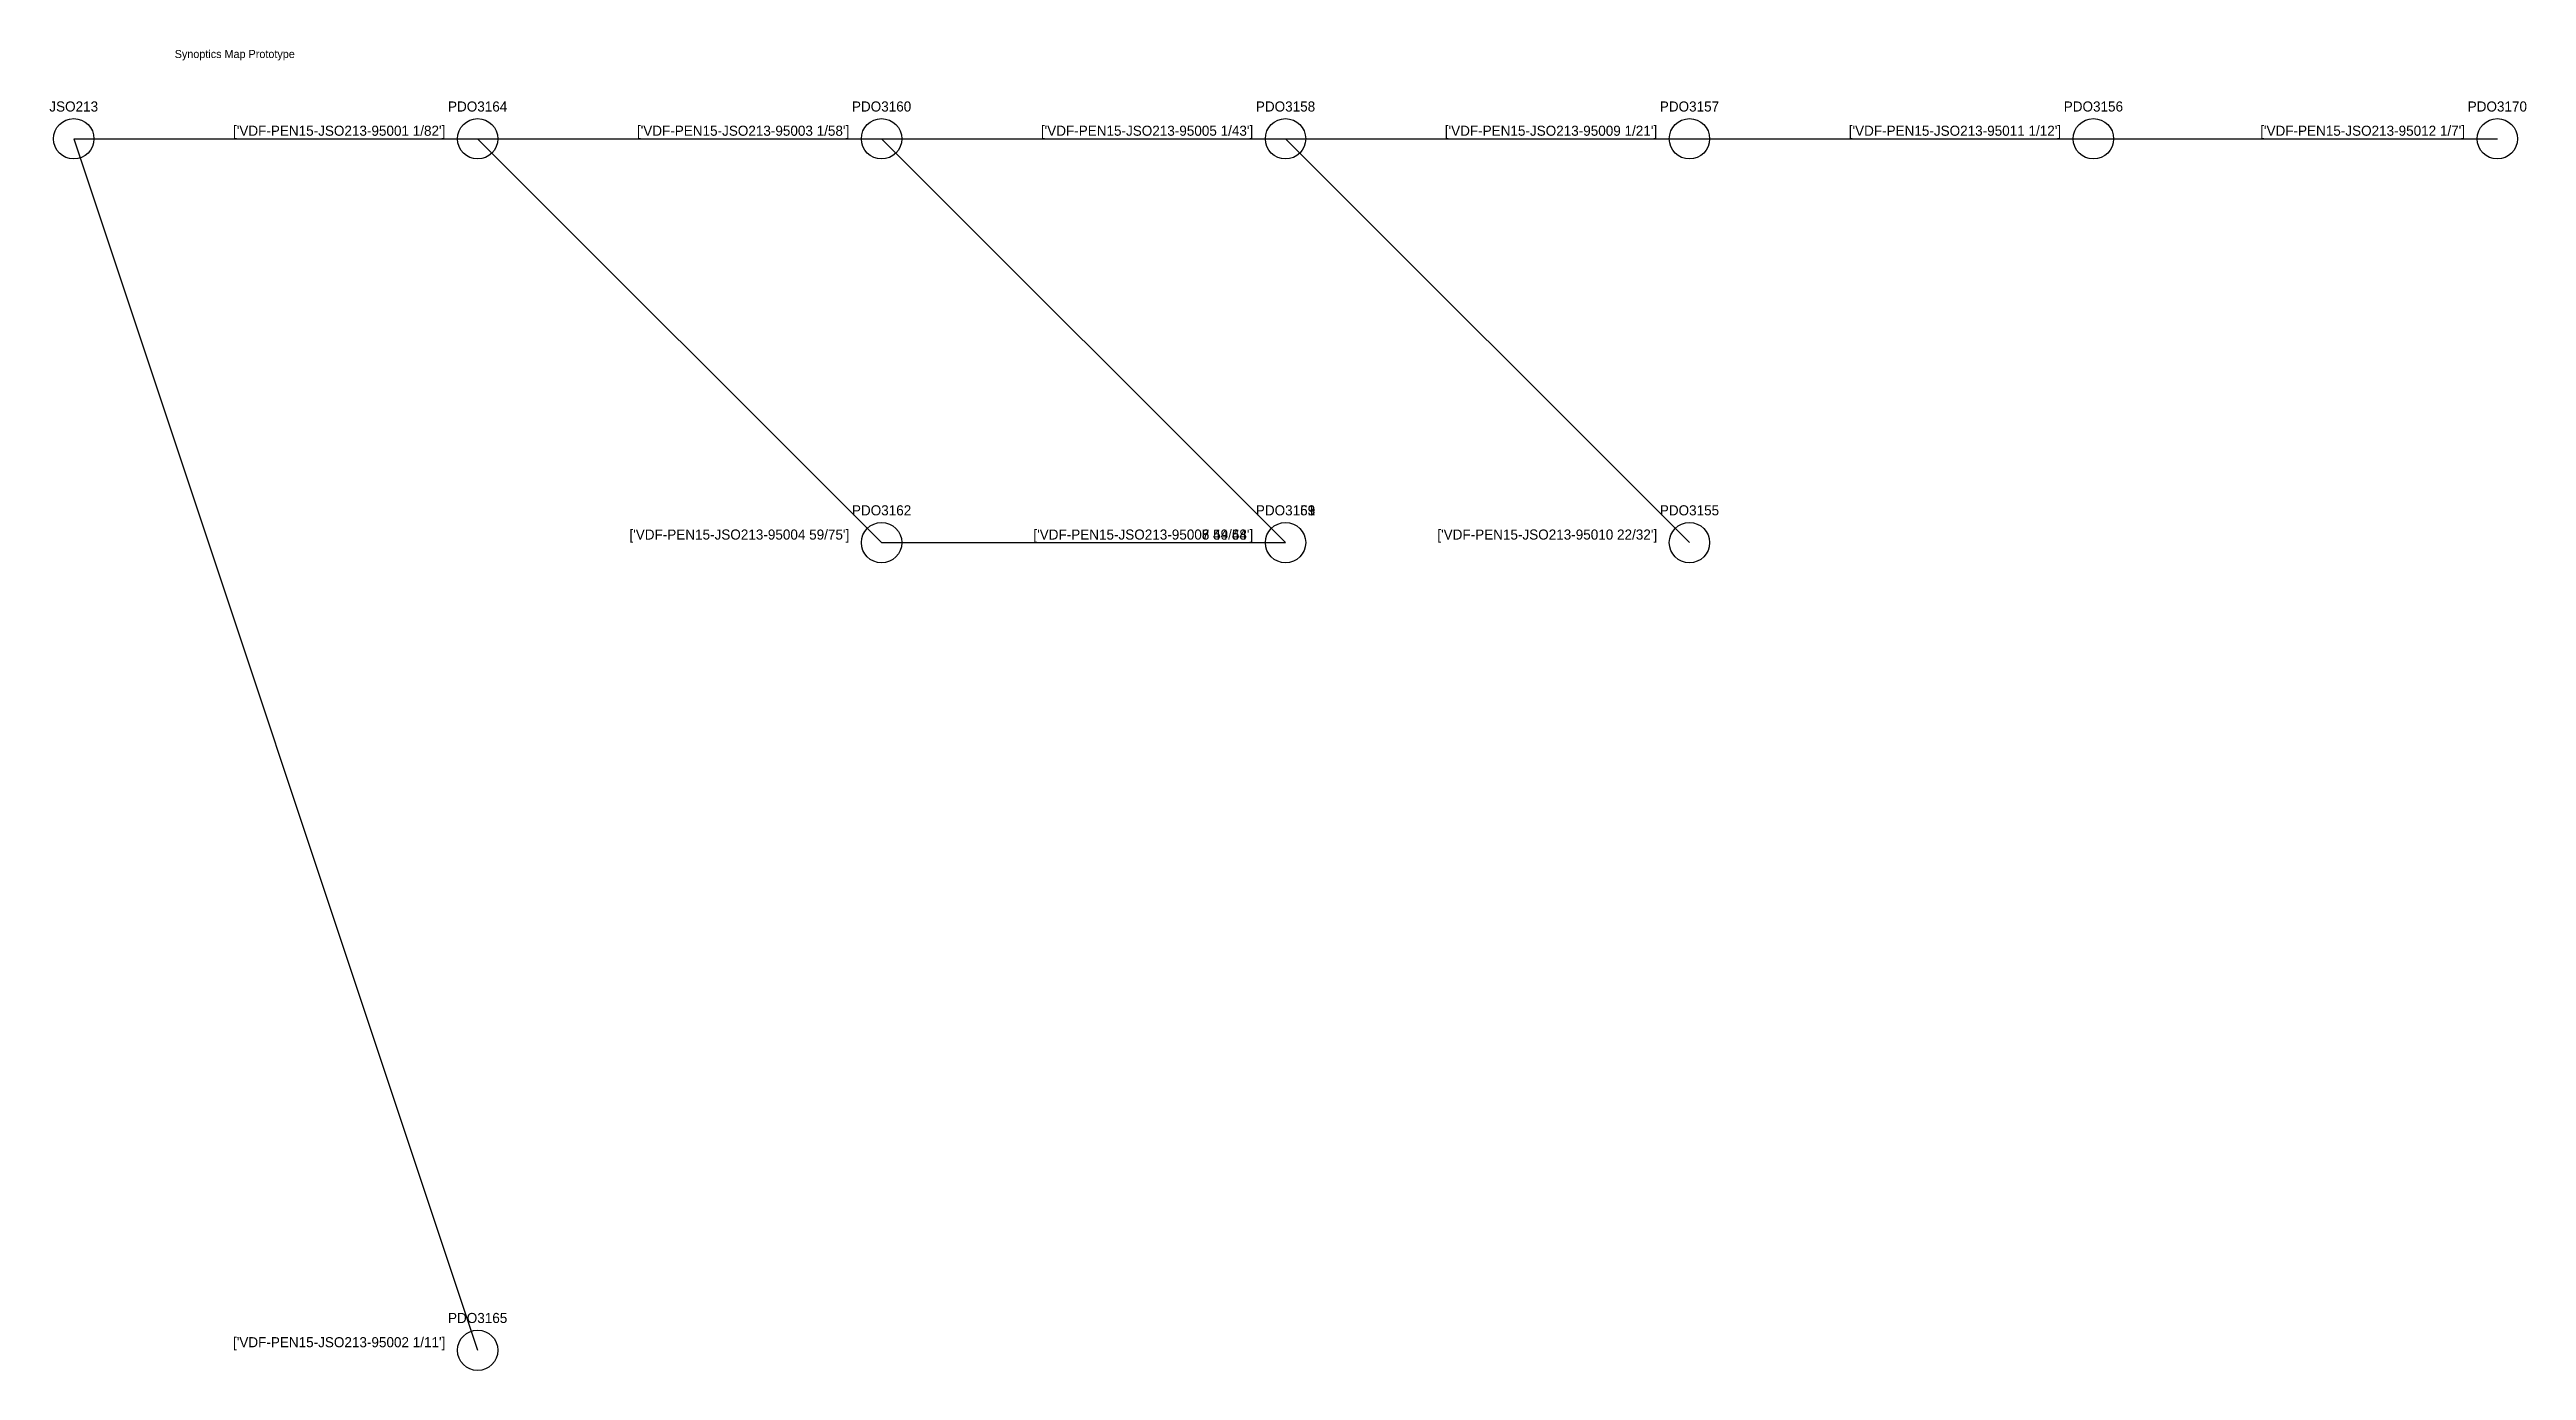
# Model space of a CAD drawing. Header units: metres. Extents: x -6 to 607, y -305 to 22.
import ezdxf
from ezdxf.enums import TextEntityAlignment as Align

# ---------------------------------------------------------------- set-up
doc = ezdxf.new("R2010")
doc.units = ezdxf.units.M
for name, color, linetype in [('SINOP_AEREO', 1, 'Continuous'), ('SINOP_JSFO', 30, 'Continuous'), ('SINOP_PDO', 4, 'Continuous')]:
    doc.layers.add(name, color=color, linetype=linetype)

# ---------------------------------------------------------------- blocks, each defined once
blk = doc.blocks.new('JSO')
at = {"layer": 'SINOP_JSFO'}
blk.add_circle((0, 0), 0.5, dxfattribs=at)
blk = doc.blocks.new('PDO')
at = {"layer": 'SINOP_PDO'}
blk.add_circle((0, 0), 0.5, dxfattribs=at)

msp = doc.modelspace()

# ---------------------------------------------------------------- linework, layer by layer
at = {"layer": 'SINOP_AEREO'}
for p, q in [((0, 0), (100, 0)), ((0, 0), (100, -300)), ((100, 0), (200, 0)), ((100, 0), (200, -100)), ((100, 0), (100, 0)), ((200, 0), (300, 0)), ((200, 0), (300, -100)), ((200, 0), (300, -100)), ((200, 0), (200, 0)), ((300, 0), (400, 0)), ((300, 0), (400, -100)), ((300, 0), (300, 0)), ((400, 0), (500, 0)), ((400, 0), (400, 0)), ((500, 0), (600, 0)), ((500, 0), (500, 0)), ((600, 0), (600, 0)), ((200, -100), (300, -100)), ((200, -100), (200, -100)), ((300, -100), (300, -100)), ((300, -100), (300, -100)), ((300, -100), (300, -100)), ((400, -100), (400, -100)), ((100, -300), (100, -300))]:
    msp.add_line(p, q, dxfattribs=at)

# ---------------------------------------------------------------- block references
at = {"layer": 'SINOP_JSFO'}
ref = msp.add_blockref('JSO', (0, 0), dxfattribs=dict(at, xscale=10, yscale=10))
ref.add_attrib('TIPO', 'JSO213', dxfattribs={"height": 2.5}).set_placement((0, 8), align=Align.MIDDLE_CENTER)
at = {"layer": 'SINOP_PDO'}
ref = msp.add_blockref('PDO', (100, 0), dxfattribs=dict(at, xscale=10, yscale=10))
ref.add_attrib('TIPO', 'PDO3164', dxfattribs={"height": 2.5}).set_placement((100, 8), align=Align.MIDDLE_CENTER)
ref.add_attrib('CABO', "['VDF-PEN15-JSO213-95001 1/82']", dxfattribs={"height": 2.5}).set_placement((92, 0), align=Align.BOTTOM_RIGHT)
ref = msp.add_blockref('PDO', (200, 0), dxfattribs=dict(at, xscale=10, yscale=10))
ref.add_attrib('TIPO', 'PDO3160', dxfattribs={"height": 2.5}).set_placement((200, 8), align=Align.MIDDLE_CENTER)
ref.add_attrib('CABO', "['VDF-PEN15-JSO213-95003 1/58']", dxfattribs={"height": 2.5}).set_placement((192, 0), align=Align.BOTTOM_RIGHT)
ref = msp.add_blockref('PDO', (300, 0), dxfattribs=dict(at, xscale=10, yscale=10))
ref.add_attrib('TIPO', 'PDO3158', dxfattribs={"height": 2.5}).set_placement((300, 8), align=Align.MIDDLE_CENTER)
ref.add_attrib('CABO', "['VDF-PEN15-JSO213-95005 1/43']", dxfattribs={"height": 2.5}).set_placement((292, 0), align=Align.BOTTOM_RIGHT)
ref = msp.add_blockref('PDO', (400, 0), dxfattribs=dict(at, xscale=10, yscale=10))
ref.add_attrib('TIPO', 'PDO3157', dxfattribs={"height": 2.5}).set_placement((400, 8), align=Align.MIDDLE_CENTER)
ref.add_attrib('CABO', "['VDF-PEN15-JSO213-95009 1/21']", dxfattribs={"height": 2.5}).set_placement((392, 0), align=Align.BOTTOM_RIGHT)
ref = msp.add_blockref('PDO', (500, 0), dxfattribs=dict(at, xscale=10, yscale=10))
ref.add_attrib('TIPO', 'PDO3156', dxfattribs={"height": 2.5}).set_placement((500, 8), align=Align.MIDDLE_CENTER)
ref.add_attrib('CABO', "['VDF-PEN15-JSO213-95011 1/12']", dxfattribs={"height": 2.5}).set_placement((492, 0), align=Align.BOTTOM_RIGHT)
ref = msp.add_blockref('PDO', (600, 0), dxfattribs=dict(at, xscale=10, yscale=10))
ref.add_attrib('TIPO', 'PDO3170', dxfattribs={"height": 2.5}).set_placement((600, 8), align=Align.MIDDLE_CENTER)
ref.add_attrib('CABO', "['VDF-PEN15-JSO213-95012 1/7']", dxfattribs={"height": 2.5}).set_placement((592, 0), align=Align.BOTTOM_RIGHT)
ref = msp.add_blockref('PDO', (200, -100), dxfattribs=dict(at, xscale=10, yscale=10))
ref.add_attrib('TIPO', 'PDO3162', dxfattribs={"height": 2.5}).set_placement((200, -92), align=Align.MIDDLE_CENTER)
ref.add_attrib('CABO', "['VDF-PEN15-JSO213-95004 59/75']", dxfattribs={"height": 2.5}).set_placement((192, -100), align=Align.BOTTOM_RIGHT)
ref = msp.add_blockref('PDO', (300, -100), dxfattribs=dict(at, xscale=10, yscale=10))
ref.add_attrib('TIPO', 'PDO3161', dxfattribs={"height": 2.5}).set_placement((300, -92), align=Align.MIDDLE_CENTER)
ref.add_attrib('CABO', "['VDF-PEN15-JSO213-95006 44/48']", dxfattribs={"height": 2.5}).set_placement((292, -100), align=Align.BOTTOM_RIGHT)
ref = msp.add_blockref('PDO', (300, -100), dxfattribs=dict(at, xscale=10, yscale=10))
ref.add_attrib('TIPO', 'PDO3159', dxfattribs={"height": 2.5}).set_placement((300, -92), align=Align.MIDDLE_CENTER)
ref.add_attrib('CABO', "['VDF-PEN15-JSO213-95007 49/53']", dxfattribs={"height": 2.5}).set_placement((292, -100), align=Align.BOTTOM_RIGHT)
ref = msp.add_blockref('PDO', (300, -100), dxfattribs=dict(at, xscale=10, yscale=10))
ref.add_attrib('TIPO', 'PDO3163', dxfattribs={"height": 2.5}).set_placement((300, -92), align=Align.MIDDLE_CENTER)
ref.add_attrib('CABO', "['VDF-PEN15-JSO213-95008 59/64']", dxfattribs={"height": 2.5}).set_placement((292, -100), align=Align.BOTTOM_RIGHT)
ref = msp.add_blockref('PDO', (400, -100), dxfattribs=dict(at, xscale=10, yscale=10))
ref.add_attrib('TIPO', 'PDO3155', dxfattribs={"height": 2.5}).set_placement((400, -92), align=Align.MIDDLE_CENTER)
ref.add_attrib('CABO', "['VDF-PEN15-JSO213-95010 22/32']", dxfattribs={"height": 2.5}).set_placement((392, -100), align=Align.BOTTOM_RIGHT)
ref = msp.add_blockref('PDO', (100, -300), dxfattribs=dict(at, xscale=10, yscale=10))
ref.add_attrib('TIPO', 'PDO3165', dxfattribs={"height": 2.5}).set_placement((100, -292), align=Align.MIDDLE_CENTER)
ref.add_attrib('CABO', "['VDF-PEN15-JSO213-95002 1/11']", dxfattribs={"height": 2.5}).set_placement((92, -300), align=Align.BOTTOM_RIGHT)

# ---------------------------------------------------------------- texts
msp.add_text('Synoptics Map Prototype', height=2).set_placement((25, 20))

doc.saveas('drawing.dxf')
